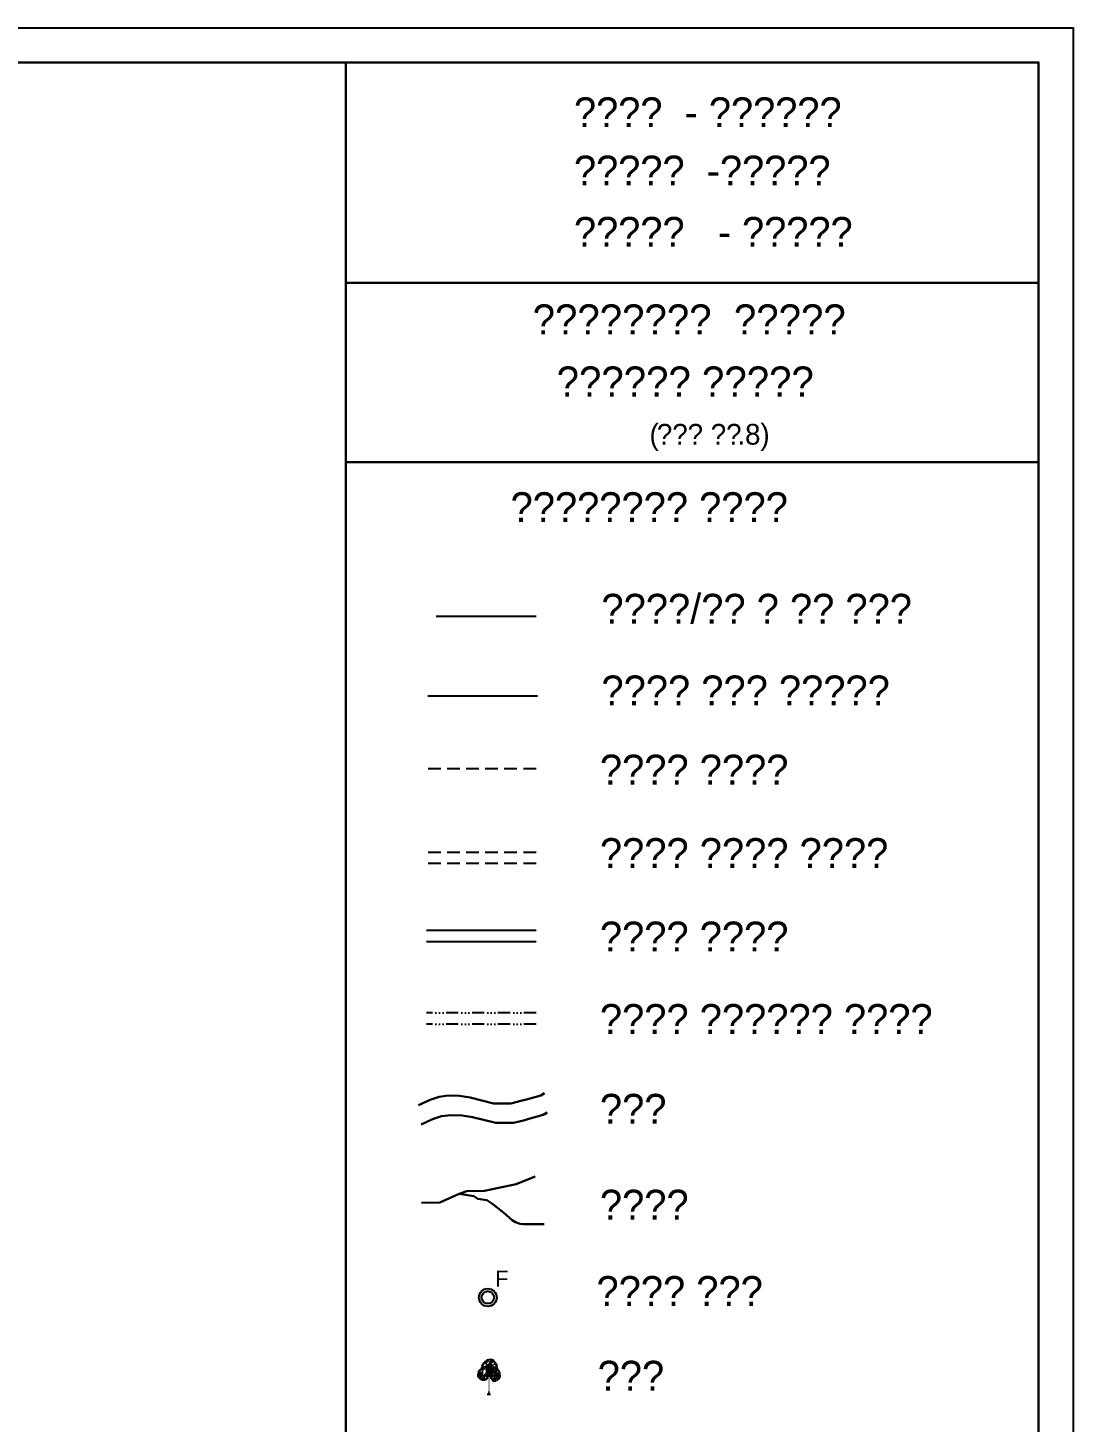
# Model space of a CAD drawing. Header units: millimetres. Extents: x -7906370 to 58235770, y -60992620 to 60.
# Drawn here: x 3139.4 to 3345.1, y -217.9 to 56.4 of the extents above; entities that cross this region are included whole.
import ezdxf

# ---------------------------------------------------------------- set-up
doc = ezdxf.new("R2010")
doc.units = ezdxf.units.MM
for name, pattern in [('ACAD_ISO02W100', [15, 12, -3]), ('ACAD_ISO14W100', [24, 12, -3, 0, -3, 0, -3, 0, -3]), ('DASHED', [0.75, 0.5, -0.25])]:
    doc.linetypes.add(name, pattern=pattern)
for name, color, linetype in [('Legend', 250, 'Continuous'), ('Sym_F', 250, 'Continuous'), ('Sym_Tree', 92, 'Continuous')]:
    doc.layers.add(name, color=color, linetype=linetype)
doc.layers.add('Sym_Title', color=1, linetype='ACAD_ISO02W100', lineweight=25)
doc.styles.get("Standard").update_dxf_attribs({"font": 'SakalBharati.ttf'})

msp = doc.modelspace()

# ---------------------------------------------------------------- hatches: boundary and pattern name
at = {"layer": 'Sym_F'}
h = msp.add_hatch(color=256, dxfattribs=at)
h.paths.add_polyline_path([(3228.18, -193.38, 1), (3231.71, -193.38, 1)])
h.paths.add_polyline_path([(3231.15, -193.38, -1), (3228.73, -193.38, -1)], flags=16)

# ---------------------------------------------------------------- linework, layer by layer
at = {"layer": 'Legend'}
for p, q in [((3239.46, -59.38), (3219.78, -59.38)), ((3239.74, -75.07), (3218.16, -75.07))]:
    msp.add_line(p, q, dxfattribs=at)
msp.add_lwpolyline([(2273.35, 56.43), (3345.13, 56.43), (3345.13, -656.99), (2273.35, -656.99)], close=True, dxfattribs=at)
at = {"layer": 'Legend', "lineweight": 30}
msp.add_lwpolyline([(3223.96, -650.2), (2280.14, -650.2), (2280.14, 49.64), (3223.96, 49.64), (3338.34, 49.64), (3338.34, 6.28), (3338.34, -29.04), (3338.34, -46.5), (3338.34, -53.9), (3338.34, -66.01), (3338.34, -512.91), (3338.34, -573.87), (3338.34, -614.83), (3338.34, -650.2)], close=True, dxfattribs=at)
for points in [[(3202.04, 49.64), (3202.04, 6.28), (3202.04, -29.04), (3202.04, -66.01), (3202.04, -512.91), (3202.04, -573.87), (3202.04, -614.83), (3202.04, -650.2)], [(3202.04, 6.28), (3338.34, 6.28)], [(3202.04, -29.04), (3338.34, -29.04)], [(3216.91, -174.76), (3220.52, -174.69), (3222.39, -173.85), (3224.28, -173), (3225.83, -172.43), (3229.28, -172.38), (3235.56, -171.08), (3239.3, -169.59)], [(3224.28, -173), (3227.23, -173.46), (3227.98, -174), (3229.76, -174.25), (3230.96, -174.99), (3233.09, -176.7), (3234.73, -178.16), (3235.39, -178.54), (3236.34, -178.88), (3236.97, -178.98), (3241.07, -178.95)]]:
    msp.add_lwpolyline(points, dxfattribs=at)
at = {"layer": 'Legend', "linetype": 'DASHED', "ltscale": 5, "flags": 128}
for points in [[(3239.44, -89.39), (3217.86, -89.39)], [(3239.44, -105.82), (3217.86, -105.82)], [(3239.44, -108.01), (3217.86, -108.01)]]:
    msp.add_lwpolyline(points, dxfattribs=at)
at = {"layer": 'Legend', "ltscale": 5, "flags": 128}
for points in [[(3239.44, -121.18), (3217.86, -121.18)], [(3239.44, -123.37), (3217.86, -123.37)]]:
    msp.add_lwpolyline(points, dxfattribs=at)
at = {"layer": 'Legend', "linetype": 'ACAD_ISO14W100', "ltscale": 0.2, "flags": 128}
for points in [[(3239.44, -137.4), (3217.86, -137.4)], [(3239.44, -139.6), (3217.86, -139.6)]]:
    msp.add_lwpolyline(points, dxfattribs=at)
at = {"layer": 'Legend', "color": 5, "lineweight": 30}
for points in [[(3216.32, -155.51), (3218.58, -154.48), (3220.35, -153.87), (3222.18, -153.65), (3224.4, -153.71), (3226.45, -154.06), (3231.05, -155.18), (3233.08, -155.18), (3234.5, -155.18), (3236.72, -154.62), (3237.53, -154.42), (3240.37, -153.63), (3241.12, -153.15)], [(3216.82, -159.35), (3219.08, -158.31), (3220.85, -157.71), (3222.67, -157.48), (3224.9, -157.55), (3226.95, -157.9), (3231.55, -159.02), (3233.58, -159.02), (3234.99, -159.02), (3237.22, -158.46), (3238.03, -158.26), (3240.87, -157.46), (3241.62, -156.99)]]:
    msp.add_lwpolyline(points, dxfattribs=at)
at = {"layer": 'Sym_F'}
for major_axis in [(1.76, 0), (1.21, 0)]:
    msp.add_ellipse((3229.94, -193.38), major_axis=major_axis, ratio=1, dxfattribs=at)
at = {"layer": 'Sym_Tree'}
for p, q in [((3230.41, -205.61), (3230.18, -205.63)), ((3229.81, -212.38), (3230.46, -212.38))]:
    msp.add_line(p, q, dxfattribs=at)
at = {"layer": 'Sym_Tree', "color": 82, "const_width": 0.8}
for points in [[(3230.29, -208.7), (3230.39, -206.09)], [(3229.2, -208.47), (3229.54, -208.95)], [(3229.72, -208.58), (3230.06, -209.07)], [(3229.86, -209.07), (3229.96, -206.46)], [(3229.95, -209.08), (3230.05, -206.47)], [(3230.62, -209.13), (3230.73, -206.52)], [(3231.54, -208.7), (3231.05, -209.03)], [(3231.16, -208.49), (3231.5, -208.97)]]:
    msp.add_lwpolyline(points, dxfattribs=at)
at = {"layer": 'Sym_Tree', "color": 34}
msp.add_lwpolyline([(3230.18, -212.38, 0.48, 0.16, 0), (3230.18, -211.72, 0.16, 0.16, 0), (3230.18, -209.05, 0.16, 0.16, 0)], format="xyseb", dxfattribs=at)
at = {"layer": 'Sym_Tree', "color": 82}
msp.add_open_spline([(3229.96, -209.16), (3229.81, -209.32), (3229.58, -209.57), (3229.13, -209.67), (3228.74, -209.65), (3228.41, -209.32), (3227.94, -208.92), (3228.15, -208.32), (3228.16, -207.72), (3228.85, -207.38), (3228.87, -206.56), (3229.39, -206.03), (3229.8, -205.67), (3230.08, -205.64), (3230.18, -205.63)], degree=3, knots=[0, 0, 0, 0, 0.357151, 0.545743, 0.741494, 0.970117, 1.319935, 1.641608, 1.935314, 2.250626, 2.755061, 3.137005, 3.457298, 3.618487, 3.618487, 3.618487, 3.618487], dxfattribs=at)
at = {"layer": 'Sym_Tree', "color": 82, "start_tangent": (3230.178403, -212.377806), "end_tangent": (3230.178403, -212.377806)}
msp.add_spline([(3230.41, -209.16), (3230.85, -209.63), (3231.16, -209.76), (3231.52, -209.76), (3231.87, -209.56), (3232.33, -209.12), (3232.34, -208.54), (3232.28, -208.01), (3231.92, -207.57), (3231.7, -206.69), (3231.34, -206.1), (3230.92, -205.71), (3230.41, -205.61)], degree=3, dxfattribs=at)
at = {"layer": 'Sym_Tree', "color": 82}
for points in [[(3230.18, -205.63), (3229.47, -205.97), (3229.17, -206.23), (3229.01, -206.51)], [(3229.2, -206.28), (3229.27, -206.24), (3230.18, -205.63), (3229.98, -205.66)], [(3229.26, -206.41), (3229.61, -206.49), (3229.58, -206.03), (3230.31, -205.74)], [(3229.58, -206.03), (3230.31, -205.74), (3229.58, -206.03), (3229.35, -206.13)], [(3229.77, -205.83), (3229.8, -205.72), (3229.62, -205.84), (3229.47, -205.97)], [(3230.64, -205.63), (3230.05, -206.02), (3229.58, -206.03), (3230.18, -205.63)], [(3229.58, -206.03), (3230.18, -205.63), (3230.39, -205.63), (3230.26, -205.78)], [(3230.18, -205.63), (3229.98, -205.66), (3229.79, -205.72), (3229.62, -205.84)], [(3229.79, -205.72), (3229.62, -205.84), (3229.9, -205.7), (3229.98, -205.66)], [(3229.95, -205.69), (3229.9, -205.7), (3229.62, -205.84), (3229.77, -205.83)], [(3229.95, -205.69), (3229.77, -205.83), (3229.78, -205.76), (3229.62, -205.84)], [(3229.62, -205.84), (3229.77, -205.83), (3229.88, -205.72), (3229.9, -205.7)], [(3229.78, -205.76), (3229.62, -205.84), (3229.77, -205.83), (3229.8, -205.72)], [(3229.72, -206.24), (3230, -206.01), (3230.64, -205.63), (3230.81, -206.51)], [(3229.88, -205.72), (3229.88, -205.72), (3229.95, -205.69), (3229.77, -205.83)], [(3229.88, -205.72), (3229.9, -205.7), (3229.78, -205.73), (3229.77, -205.83)], [(3229.78, -205.73), (3229.77, -205.83), (3229.9, -205.7), (3229.86, -205.72)], [(3229.9, -205.7), (3229.98, -205.66), (3229.78, -205.73), (3229.98, -205.66)], [(3229.78, -205.73), (3229.98, -205.66), (3229.95, -205.69), (3229.9, -205.7)], [(3229.9, -205.7), (3229.86, -205.72), (3229.88, -205.72)], [(3230.64, -205.63), (3230.81, -206.51), (3230.06, -206.49), (3230.03, -206.03)], [(3231.01, -205.77), (3230.83, -205.68), (3230.03, -206.04), (3230.04, -206.08)], [(3230.18, -205.63), (3230.41, -205.61), (3230.64, -205.63), (3230.05, -206.02)], [(3230.39, -205.63), (3230.26, -205.78), (3230.12, -205.82), (3230.23, -205.71)], [(3230.12, -205.82), (3230.14, -205.76), (3230.23, -205.71), (3230.18, -205.63)], [(3230.12, -205.82), (3230.23, -205.71), (3230.26, -205.78), (3230.12, -205.82)], [(3230.26, -205.78), (3230.12, -205.82), (3230.14, -205.76), (3230.23, -205.71)], [(3230.23, -205.71), (3230.18, -205.63), (3230.39, -205.63), (3230.23, -205.71)], [(3230.39, -205.63), (3230.23, -205.71), (3230.41, -205.61), (3230.64, -205.63)], [(3231.47, -206.35), (3231.22, -206.09), (3230.64, -205.63), (3230.36, -206.49)], [(3230.64, -205.63), (3230.36, -206.49), (3231.09, -206.56), (3231.18, -206.11)], [(3230.45, -205.73), (3230.38, -205.68), (3230.57, -205.78), (3230.38, -205.68)], [(3230.57, -205.78), (3230.38, -205.68), (3230.41, -205.72), (3230.45, -205.73)], [(3230.41, -205.61), (3230.64, -205.63), (3230.91, -205.73), (3230.83, -205.68)], [(3230.46, -205.74), (3230.5, -205.76), (3230.47, -205.76)], [(3231.45, -206.52), (3231.09, -206.56), (3231.18, -206.11), (3230.5, -205.72)], [(3231.18, -206.11), (3230.5, -205.72), (3231.19, -206.11), (3231.4, -206.23)], [(3230.64, -205.63), (3231.3, -206.06), (3231.57, -206.36), (3231.69, -206.66)], [(3231.52, -206.4), (3231.47, -206.35), (3230.64, -205.63), (3230.83, -205.68)], [(3230.64, -205.63), (3230.83, -205.68), (3231.01, -205.77), (3231.17, -205.91)], [(3231.01, -205.77), (3231.17, -205.91), (3230.91, -205.73), (3230.83, -205.68)], [(3230.87, -205.72), (3230.91, -205.73), (3231.17, -205.91), (3231.03, -205.88)], [(3230.93, -205.76), (3230.93, -205.76), (3230.87, -205.72), (3231.03, -205.88)], [(3230.87, -205.72), (3231.03, -205.88), (3231.02, -205.82), (3231.17, -205.91)], [(3231.17, -205.91), (3231.03, -205.88), (3230.92, -205.75), (3230.91, -205.74)], [(3230.92, -205.75), (3230.91, -205.74), (3231.02, -205.78), (3231.03, -205.88)], [(3231.02, -205.78), (3231.03, -205.88), (3230.91, -205.74), (3230.95, -205.76)], [(3228.31, -207.93), (3228.15, -208.13), (3228.05, -208.73), (3228.87, -208.8)], [(3228.11, -208.54), (3228.05, -208.73), (3228.15, -208.14), (3228.07, -208.54)], [(3228.07, -208.92), (3228.13, -208.97), (3228.15, -208.14), (3228.22, -208.2)], [(3228.15, -208.14), (3228.07, -208.54), (3228.22, -208.2), (3228.23, -208.18)], [(3228.15, -208.14), (3228.22, -208.2), (3228.11, -208.54)], [(3228.27, -207.75), (3228.2, -207.88), (3228.16, -208.03), (3228.15, -208.13)], [(3228.45, -207.76), (3228.47, -208.36), (3228.15, -208.12), (3228.47, -208.36)], [(3228.16, -208.03), (3228.15, -208.13), (3228.33, -208.21), (3228.52, -207.85)], [(3228.15, -208.12), (3228.47, -208.36), (3228.63, -207.93), (3228.52, -207.85)], [(3228.27, -207.96), (3228.27, -207.96), (3228.31, -207.93), (3228.15, -208.13)], [(3228.27, -207.96), (3228.17, -208.01), (3228.24, -207.98), (3228.23, -207.86)], [(3228.24, -207.98), (3228.23, -207.86), (3228.21, -207.99), (3228.17, -208.01)], [(3228.21, -207.99), (3228.17, -208.01), (3228.17, -208.04), (3228.26, -207.94)], [(3228.17, -208.04), (3228.26, -207.94), (3228.26, -207.94)], [(3228.19, -208.07), (3228.19, -208.07), (3228.27, -207.96), (3228.17, -208.01)], [(3228.42, -207.79), (3228.34, -207.77), (3228.23, -207.86), (3228.19, -208.07)], [(3228.23, -207.86), (3228.19, -208.07), (3228.28, -207.94), (3228.31, -207.83)], [(3228.28, -208.01), (3228.28, -207.94), (3228.19, -208.07)], [(3228.51, -207.68), (3228.44, -207.69), (3228.27, -207.75), (3228.2, -207.88)], [(3228.26, -208.24), (3228.29, -208.17), (3228.21, -209.13), (3228.35, -209.22)], [(3228.24, -208.12), (3228.62, -208.03), (3228.26, -208.08), (3228.22, -208.2)], [(3228.26, -208.08), (3228.22, -208.2), (3228.25, -208.4), (3228.34, -208.26)], [(3228.22, -208.2), (3228.23, -208.18), (3228.87, -208.8), (3228.72, -208.66)], [(3228.31, -207.83), (3228.34, -207.77), (3228.23, -207.86), (3228.27, -207.75)], [(3228.23, -207.86), (3228.27, -207.75), (3228.28, -208.01), (3228.28, -207.94)], [(3228.34, -208.26), (3228.35, -208.32), (3228.24, -208.12), (3228.62, -208.03)], [(3228.25, -208.4), (3228.34, -208.26), (3228.26, -208.24), (3228.29, -208.17)], [(3228.26, -207.94), (3228.26, -207.94), (3228.27, -207.96)], [(3228.37, -207.78), (3228.95, -207.59), (3228.27, -207.75), (3228.33, -207.69)], [(3228.27, -207.75), (3228.33, -207.69), (3228.38, -207.65), (3228.44, -207.59)], [(3228.42, -207.82), (3228.28, -207.94), (3228.49, -207.79), (3228.45, -207.76)], [(3228.28, -207.94), (3228.31, -207.83), (3228.42, -207.79)], [(3228.33, -208.21), (3228.52, -207.85), (3228.42, -207.82), (3228.28, -207.94)], [(3228.42, -207.79), (3228.42, -207.79), (3228.31, -207.83), (3228.34, -207.77)], [(3228.47, -208.36), (3228.47, -208.36), (3228.39, -208.57), (3228.33, -208.21)], [(3228.39, -208.57), (3228.33, -208.21), (3228.72, -208.66), (3228.45, -208.4)], [(3228.44, -207.6), (3228.38, -207.65), (3228.34, -207.69), (3228.42, -207.67)], [(3228.34, -207.69), (3228.42, -207.67), (3228.44, -207.69), (3228.51, -207.68)], [(3228.47, -207.78), (3228.52, -207.74), (3228.42, -207.79), (3228.34, -207.77)], [(3228.49, -208.38), (3228.35, -208.32), (3228.34, -208.26), (3228.35, -208.32)], [(3228.45, -208.4), (3228.53, -208.43), (3228.49, -208.38), (3228.35, -208.32)], [(3228.49, -207.79), (3228.45, -207.76), (3228.37, -207.78), (3228.95, -207.59)], [(3228.38, -207.65), (3228.44, -207.59), (3228.5, -207.54), (3228.53, -207.66)], [(3228.5, -207.54), (3228.53, -207.66), (3228.44, -207.69), (3228.38, -207.65)], [(3228.44, -207.69), (3228.38, -207.65), (3228.44, -207.59), (3228.45, -207.65)], [(3228.38, -207.65), (3228.44, -207.65), (3228.44, -207.6), (3228.38, -207.65)], [(3228.44, -207.65), (3228.44, -207.65), (3228.38, -207.65), (3228.44, -207.65)], [(3228.47, -207.61), (3228.42, -207.67), (3228.62, -207.44)], [(3228.53, -207.66), (3228.44, -207.65), (3228.47, -207.61), (3228.42, -207.67)], [(3228.44, -207.59), (3228.45, -207.65), (3228.44, -207.6), (3228.47, -207.61)], [(3228.44, -207.6), (3228.47, -207.61), (3228.44, -207.65)], [(3228.44, -207.69), (3228.51, -207.68), (3228.53, -207.66), (3228.44, -207.65)], [(3228.51, -207.68), (3228.51, -207.68), (3228.51, -207.68), (3228.44, -207.69)], [(3228.63, -207.93), (3228.53, -207.73), (3228.45, -207.76), (3228.47, -208.36)], [(3228.53, -207.73), (3228.53, -207.84), (3228.45, -207.76), (3228.53, -207.73)], [(3228.45, -207.76), (3228.53, -207.73), (3228.52, -207.83), (3228.45, -207.79)], [(3228.52, -207.83), (3228.45, -207.79), (3228.52, -207.83), (3228.53, -207.74)], [(3228.6, -208.02), (3228.51, -207.98), (3228.6, -208.02), (3228.45, -207.97)], [(3228.6, -208.02), (3228.45, -207.97), (3228.6, -208.02), (3228.47, -208.36)], [(3228.77, -208.22), (3228.55, -208.44), (3228.45, -208.4), (3228.53, -208.43)], [(3228.72, -208.66), (3228.45, -208.4), (3228.47, -208.36), (3228.72, -208.52)], [(3229.12, -207.5), (3229.01, -208.7), (3228.47, -208.36), (3228.75, -207.78)], [(3229.01, -208.7), (3228.47, -208.36), (3228.51, -207.68), (3228.75, -207.63)], [(3228.52, -207.83), (3228.53, -207.74), (3228.47, -207.78), (3228.52, -207.74)], [(3228.47, -208.36), (3228.75, -207.78), (3228.71, -208.6), (3228.71, -208.92)], [(3228.6, -208.02), (3228.47, -208.36), (3228.52, -207.85), (3228.63, -207.93)], [(3228.63, -207.93), (3228.69, -208.06), (3228.47, -208.36), (3228.62, -208.03)], [(3228.47, -208.36), (3228.62, -208.03), (3228.6, -208.02), (3228.51, -207.98)], [(3228.87, -208.8), (3228.72, -208.66), (3228.99, -208.22), (3228.47, -208.36)], [(3228.99, -208.22), (3228.47, -208.36), (3228.47, -208.36)], [(3228.47, -208.36), (3228.47, -208.36), (3228.77, -208.22), (3228.55, -208.44)], [(3228.47, -208.36), (3228.72, -208.52), (3228.47, -208.36), (3228.63, -208.34)], [(3228.47, -208.36), (3228.63, -208.34), (3228.47, -208.36)], [(3229.01, -208.7), (3228.71, -208.6), (3229.01, -208.7), (3228.47, -208.36)], [(3228.5, -207.54), (3228.51, -207.57), (3228.62, -207.44), (3228.76, -207.35)], [(3228.62, -207.44), (3228.62, -207.44), (3228.5, -207.54), (3228.51, -207.57)], [(3228.77, -207.5), (3228.76, -207.35), (3228.51, -207.68)], [(3228.62, -207.44), (3228.76, -207.35), (3228.51, -207.68), (3228.51, -207.57)], [(3228.51, -207.68), (3228.51, -207.57), (3228.57, -207.65), (3228.76, -207.35)], [(3228.51, -207.68), (3228.75, -207.63), (3228.93, -207.48), (3228.75, -207.63)], [(3228.51, -207.68), (3228.51, -207.68), (3228.51, -207.68)], [(3228.51, -207.68), (3228.51, -207.68), (3228.51, -207.68)], [(3228.63, -207.93), (3228.52, -207.85), (3228.63, -207.93), (3228.51, -207.98)], [(3228.63, -207.93), (3228.51, -207.98), (3228.63, -207.93), (3228.69, -208.06)], [(3228.52, -207.85), (3228.57, -207.81), (3228.53, -207.73), (3228.53, -207.84)], [(3228.52, -207.85), (3228.63, -207.93), (3228.52, -207.85), (3228.57, -207.81)], [(3228.74, -207.66), (3228.75, -207.78), (3228.63, -207.93), (3228.53, -207.73)], [(3228.57, -207.65), (3228.76, -207.35), (3228.77, -207.5), (3228.88, -207.5)], [(3228.76, -207.56), (3228.77, -207.5), (3228.57, -207.65), (3228.76, -207.56)], [(3228.57, -207.65), (3228.76, -207.56), (3228.77, -207.5), (3228.59, -207.62)], [(3228.77, -207.5), (3228.59, -207.62), (3228.76, -207.56), (3228.77, -207.5)], [(3228.62, -207.44), (3228.76, -207.35), (3228.87, -207.06), (3228.83, -207.06)], [(3228.75, -207.26), (3228.75, -207.25), (3228.62, -207.44), (3228.76, -207.35)], [(3228.75, -207.78), (3228.74, -207.66), (3228.65, -207.97), (3228.63, -207.93)], [(3228.65, -207.97), (3228.63, -207.93), (3228.79, -207.93), (3228.74, -208)], [(3228.69, -208.06), (3228.74, -208), (3228.75, -207.78), (3228.74, -207.66)], [(3228.73, -208.14), (3228.82, -208.19), (3228.69, -208.06), (3228.74, -208)], [(3228.88, -207.99), (3228.74, -208), (3228.73, -208.14), (3228.82, -208.19)], [(3228.77, -208.22), (3228.73, -208.14), (3228.74, -208), (3228.82, -208.19)], [(3229.01, -208.7), (3228.85, -208.71), (3228.77, -208.22), (3228.73, -208.14)], [(3228.79, -207.93), (3228.75, -207.78), (3228.75, -207.78), (3228.74, -207.66)], [(3228.75, -207.78), (3228.74, -207.66), (3228.74, -207.66), (3228.84, -207.67)], [(3228.74, -207.66), (3228.84, -207.67), (3228.74, -207.66), (3228.75, -207.78)], [(3228.79, -207.93), (3228.74, -208), (3229.01, -208.7), (3228.85, -208.71)], [(3228.74, -208), (3228.82, -208.19), (3228.88, -207.99), (3228.74, -208)], [(3228.74, -208), (3228.82, -208.19), (3228.74, -208), (3228.82, -208.19)], [(3228.79, -207.39), (3228.76, -207.35), (3228.75, -207.26), (3228.75, -207.25)], [(3228.93, -207.48), (3228.75, -207.63), (3228.75, -207.78), (3228.75, -207.63)], [(3229.12, -207.5), (3228.93, -207.48), (3228.79, -207.93), (3228.75, -207.78)], [(3228.75, -207.78), (3228.75, -207.63), (3228.77, -207.5)], [(3228.77, -207.5), (3228.77, -207.5), (3228.77, -207.5), (3228.76, -207.35)], [(3228.76, -207.56), (3228.77, -207.5), (3228.79, -207.39), (3228.76, -207.35)], [(3228.77, -207.5), (3228.88, -207.5), (3228.76, -207.56), (3228.77, -207.5)], [(3229.07, -206.85), (3228.87, -207.06), (3228.93, -207.48), (3228.77, -207.5)], [(3228.77, -207.32), (3228.79, -207.39), (3228.87, -207.06), (3228.92, -207.24)], [(3228.81, -207.15), (3228.78, -207.2), (3228.77, -207.32), (3228.79, -207.39)], [(3228.93, -207.48), (3228.77, -207.5), (3229.21, -207.52), (3229.69, -207.52)], [(3228.77, -207.5), (3228.77, -207.5), (3228.77, -207.5)], [(3228.78, -207.27), (3228.79, -207.39), (3228.95, -206.8), (3228.97, -206.74)], [(3228.87, -207.06), (3228.83, -207.06), (3228.81, -207.15), (3228.78, -207.2)], [(3228.81, -207.15), (3228.87, -207.06), (3228.78, -207.27), (3228.79, -207.39)], [(3228.87, -207.06), (3228.92, -207.24), (3228.81, -207.15), (3228.87, -207.06)], [(3228.89, -206.88), (3228.83, -207.06), (3229.08, -206.54), (3229.04, -206.53)], [(3228.95, -206.66), (3228.9, -206.81), (3228.89, -206.88), (3228.83, -207.06)], [(3228.93, -206.8), (3228.95, -206.75), (3228.83, -207.06), (3228.86, -207.06)], [(3228.89, -206.97), (3228.83, -207.06), (3228.9, -206.81), (3228.95, -206.8)], [(3228.88, -207), (3228.9, -206.9), (3228.89, -206.97), (3228.83, -207.06)], [(3228.83, -207.06), (3228.86, -207.06), (3228.88, -206.99), (3228.89, -206.97)], [(3229.17, -206.23), (3229.01, -206.51), (3228.93, -206.8), (3228.87, -207.06)], [(3229.29, -206.64), (3229.04, -206.53), (3229.07, -206.85), (3228.87, -207.06)], [(3228.93, -206.8), (3228.87, -207.06), (3229.23, -206.92), (3229.29, -206.64)], [(3228.92, -206.82), (3228.95, -206.66), (3228.88, -207), (3228.9, -206.9)], [(3228.88, -206.99), (3228.89, -206.97), (3228.9, -206.9), (3228.95, -206.75)], [(3228.9, -206.81), (3228.95, -206.8), (3228.95, -206.66), (3228.9, -206.81)], [(3228.95, -206.65), (3229.01, -206.51), (3228.92, -206.82), (3228.95, -206.66)], [(3228.95, -206.8), (3228.97, -206.74), (3228.93, -206.8), (3228.95, -206.75)], [(3228.93, -207.48), (3229.46, -207.43), (3229.07, -206.85), (3229.32, -207.22)], [(3229.07, -206.85), (3229.32, -207.22), (3229.46, -207.43), (3228.93, -207.48)], [(3229.53, -207.08), (3229.46, -207.43), (3228.93, -207.48), (3229.46, -207.43)], [(3229.46, -207.43), (3228.93, -207.48), (3229.21, -207.52)], [(3229.12, -207.5), (3229.4, -207.68), (3229.12, -207.5), (3228.93, -207.48)], [(3229.29, -206.64), (3229.14, -206.3), (3229.01, -206.51), (3228.95, -206.75)], [(3229.01, -206.51), (3228.95, -206.75), (3229.07, -206.85), (3229.29, -206.64)], [(3228.95, -206.75), (3228.98, -206.59), (3229.01, -206.51), (3228.98, -206.59)], [(3229.01, -206.51), (3228.98, -206.59), (3228.95, -206.65), (3229.01, -206.51)], [(3228.95, -206.65), (3228.95, -206.65), (3228.95, -206.75), (3228.98, -206.59)], [(3229.08, -206.54), (3229.04, -206.53), (3229.33, -206.14), (3229.47, -205.97)], [(3229.07, -206.85), (3229.29, -206.64), (3229.29, -206.64), (3229.04, -206.53)], [(3229.59, -206.88), (3229.95, -206.87), (3229.53, -207.08), (3229.07, -206.85)], [(3229.53, -207.08), (3229.07, -206.85), (3229.53, -207.08), (3229.46, -207.43)], [(3229.4, -207.68), (3229.44, -207.52), (3229.12, -207.5), (3229.4, -207.68)], [(3229.23, -206.92), (3229.29, -206.64), (3229.29, -206.64), (3229.14, -206.3)], [(3229.27, -206.24), (3229.23, -206.2), (3229.16, -206.34), (3229.17, -206.38)], [(3229.16, -206.34), (3229.17, -206.38), (3229.2, -206.28), (3229.27, -206.24)], [(3229.33, -206.14), (3229.47, -205.97), (3229.17, -206.23), (3229.33, -206.14)], [(3229.29, -206.64), (3229.17, -206.38), (3229.25, -206.24), (3229.58, -206.03)], [(3229.17, -206.23), (3229.33, -206.14), (3229.27, -206.24), (3229.23, -206.2)], [(3229.25, -206.32), (3229.19, -206.34), (3229.17, -206.38), (3229.25, -206.32)], [(3229.17, -206.38), (3229.25, -206.32), (3230.03, -206.67), (3230.3, -206.78)], [(3229.25, -206.32), (3229.25, -206.27), (3229.25, -206.32), (3229.19, -206.34)], [(3229.21, -207.52), (3229.69, -207.52), (3230.23, -207.16), (3230.33, -206.8)], [(3229.21, -207.52), (3229.21, -207.52), (3229.4, -207.68), (3229.44, -207.52)], [(3229.25, -206.24), (3229.58, -206.03), (3229.61, -206.49), (3229.25, -206.32)], [(3229.51, -206.08), (3229.58, -206.03), (3229.25, -206.32), (3229.25, -206.27)], [(3229.61, -206.49), (3229.25, -206.32), (3229.26, -206.41), (3229.61, -206.49)], [(3229.55, -206.01), (3229.35, -206.13), (3229.27, -206.24), (3229.55, -206.01)], [(3229.58, -206.03), (3229.35, -206.13), (3229.3, -206.28), (3229.35, -206.31)], [(3229.3, -206.28), (3229.35, -206.31), (3229.51, -206.08), (3229.58, -206.03)], [(3229.47, -205.97), (3229.77, -205.83), (3229.55, -206.01), (3229.35, -206.13)], [(3230.79, -208.26), (3229.7, -208.3), (3229.58, -207.5), (3229.46, -208.7)], [(3229.62, -205.84), (3229.47, -205.97), (3229.77, -205.83), (3229.65, -205.84)], [(3229.77, -205.83), (3229.65, -205.84), (3229.47, -205.97), (3229.77, -205.83)], [(3229.59, -206.88), (3229.53, -207.08), (3229.53, -207.08), (3229.59, -206.88)], [(3230.03, -206.67), (3230.3, -206.78), (3229.59, -206.88), (3229.95, -206.87)], [(3230.81, -206.51), (3230.06, -206.49), (3229.74, -206.64), (3229.63, -206.38)], [(3229.98, -207.08), (3230.04, -206.88), (3230.79, -208.26), (3229.7, -208.3)], [(3230.04, -206.08), (3230.05, -206.02), (3229.72, -206.24), (3230, -206.01)], [(3230.81, -206.51), (3230.06, -206.49), (3230.04, -206.88), (3229.98, -207.08)], [(3230.03, -206.04), (3230.04, -206.08), (3230.05, -206.02)], [(3230.06, -206.49), (3230.03, -206.03), (3230.81, -206.51), (3230.06, -206.49)], [(3230.05, -206.02), (3230.05, -206.02), (3230.04, -206.08), (3230.05, -206.02)], [(3230.69, -207.16), (3230.79, -206.8), (3230.81, -206.51), (3230.06, -206.49)], [(3231.1, -207.15), (3231.07, -206.94), (3230.15, -208.22), (3231.22, -208.4)], [(3230.15, -208.22), (3231.22, -208.4), (3231.45, -207.62), (3231.41, -208.82)], [(3230.39, -207.14), (3230.34, -206.77), (3230.36, -206.49), (3231.09, -206.56)], [(3231.36, -207.63), (3230.88, -207.56), (3230.39, -207.14), (3230.34, -206.77)], [(3231.09, -206.56), (3231.18, -206.11), (3230.36, -206.49), (3231.09, -206.56)], [(3230.36, -206.49), (3231.09, -206.56), (3231.07, -206.94), (3231.1, -207.15)], [(3230.36, -206.49), (3231.09, -206.56), (3231.39, -206.74), (3231.54, -206.51)], [(3231.54, -206.51), (3231.47, -206.43), (3230.66, -206.68), (3230.37, -206.76)], [(3230.66, -206.68), (3230.37, -206.76), (3231.07, -206.94), (3230.71, -206.89)], [(3230.91, -207.63), (3230.91, -207.63), (3230.7, -207.76), (3230.68, -207.6)], [(3231.07, -206.94), (3230.71, -206.89), (3231.1, -207.15), (3231.58, -206.98)], [(3231.64, -207.62), (3231.8, -207.66), (3231.36, -207.63), (3230.88, -207.56)], [(3231.02, -205.82), (3231.17, -205.91), (3231.03, -205.88), (3231.01, -205.77)], [(3231.03, -205.88), (3231.01, -205.77), (3231.17, -205.91), (3231.3, -206.06)], [(3231.17, -205.91), (3231.3, -206.06), (3231.03, -205.88), (3231.14, -205.9)], [(3231.03, -205.88), (3231.14, -205.9), (3231.3, -206.06), (3231.03, -205.88)], [(3231.3, -206.06), (3231.03, -205.88), (3231.22, -206.09), (3231.4, -206.23)], [(3231.07, -206.94), (3231.1, -207.15), (3231.1, -207.15), (3231.07, -206.94)], [(3231.49, -206.35), (3231.18, -206.11), (3231.09, -206.56), (3231.47, -206.43)], [(3231.09, -206.56), (3231.47, -206.43), (3231.45, -206.52), (3231.09, -206.56)], [(3231.1, -207.15), (3231.58, -206.98), (3231.1, -207.15), (3231.13, -207.51)], [(3231.1, -207.15), (3231.13, -207.51), (3231.64, -207.62), (3231.13, -207.51)], [(3231.64, -207.62), (3231.13, -207.51), (3231.58, -206.98), (3231.29, -207.32)], [(3231.58, -206.98), (3231.29, -207.32), (3231.13, -207.51), (3231.64, -207.62)], [(3231.13, -207.51), (3231.64, -207.62), (3231.36, -207.63)], [(3231.15, -207.76), (3231.14, -207.6), (3231.45, -207.62), (3231.15, -207.76)], [(3231.45, -207.62), (3231.15, -207.76), (3231.45, -207.62), (3231.64, -207.62)], [(3231.39, -206.74), (3231.54, -206.51), (3231.49, -206.35), (3231.18, -206.11)], [(3231.43, -206.38), (3231.38, -206.41), (3231.25, -206.16), (3231.18, -206.11)], [(3231.25, -206.16), (3231.18, -206.11), (3231.47, -206.43), (3231.48, -206.38)], [(3231.19, -206.11), (3231.4, -206.23), (3231.43, -206.38), (3231.38, -206.41)], [(3231.22, -206.09), (3231.4, -206.23), (3231.47, -206.35), (3231.22, -206.09)], [(3231.24, -206.66), (3231.25, -206.74), (3231.28, -206.8), (3231.24, -206.66)], [(3231.62, -206.67), (3231.65, -206.67), (3231.42, -206.25), (3231.3, -206.06)], [(3231.42, -206.25), (3231.3, -206.06), (3231.57, -206.36), (3231.42, -206.25)], [(3231.42, -207.03), (3231.39, -206.74), (3231.39, -206.74), (3231.59, -206.43)], [(3231.39, -206.74), (3231.59, -206.43), (3231.69, -206.66), (3231.72, -206.9)], [(3231.69, -206.66), (3231.72, -206.9), (3231.58, -206.98), (3231.39, -206.74)], [(3231.58, -206.98), (3231.39, -206.74), (3231.39, -206.74), (3231.65, -206.67)], [(3231.39, -206.74), (3231.65, -206.67), (3231.58, -206.98), (3231.76, -207.21)], [(3231.73, -206.95), (3231.76, -207.21), (3231.42, -207.03), (3231.39, -206.74)], [(3231.45, -207.62), (3231.41, -208.82), (3231.99, -208.56), (3231.79, -207.94)], [(3231.41, -208.82), (3231.99, -208.56), (3232.04, -207.88), (3231.8, -207.8)], [(3231.72, -208.09), (3231.76, -208.17), (3231.41, -208.82), (3231.57, -208.86)], [(3231.41, -208.82), (3231.57, -208.86), (3231.7, -208.38), (3231.75, -208.31)], [(3231.57, -206.36), (3231.42, -206.25), (3231.47, -206.35), (3231.51, -206.32)], [(3231.45, -207.62), (3231.64, -207.62), (3231.72, -208.09), (3231.79, -207.94)], [(3231.47, -206.35), (3231.51, -206.32), (3231.56, -206.47), (3231.54, -206.51)], [(3231.56, -206.47), (3231.54, -206.51), (3231.52, -206.4), (3231.47, -206.35)], [(3231.47, -206.43), (3231.48, -206.38), (3231.47, -206.43), (3231.53, -206.46)], [(3231.47, -206.43), (3231.53, -206.46), (3231.54, -206.51), (3231.47, -206.43)], [(3231.53, -208.94), (3231.7, -208.82), (3231.49, -208.35), (3231.99, -208.56)], [(3231.49, -208.35), (3231.99, -208.56), (3231.99, -208.56)], [(3232.2, -208.15), (3232.34, -208.38), (3232.36, -208.98), (3231.53, -208.94)], [(3232.25, -208.43), (3232.25, -208.41), (3231.53, -208.94), (3231.7, -208.82)], [(3231.57, -206.36), (3231.69, -206.66), (3231.73, -206.95), (3231.76, -207.21)], [(3231.58, -206.98), (3231.76, -207.21), (3231.64, -207.62), (3231.8, -207.66)], [(3232.04, -207.99), (3232.08, -207.97), (3232.16, -208), (3231.61, -207.73)], [(3232.16, -208), (3231.61, -207.73), (3232.26, -207.97), (3232.21, -207.91)], [(3231.75, -207.04), (3231.8, -207.22), (3231.62, -206.67), (3231.65, -206.67)], [(3231.76, -208.17), (3231.66, -208.35), (3231.63, -208.14), (3231.76, -208.17)], [(3231.63, -208.14), (3231.76, -208.17), (3231.75, -208.31), (3231.66, -208.35)], [(3232.04, -207.88), (3231.8, -207.8), (3231.64, -207.62), (3231.8, -207.8)], [(3231.64, -207.62), (3231.8, -207.8), (3231.79, -207.94), (3231.8, -207.8)], [(3231.7, -208.38), (3231.75, -208.31), (3231.76, -208.17), (3231.66, -208.35)], [(3231.76, -208.17), (3231.66, -208.35), (3231.76, -208.17), (3231.66, -208.35)], [(3231.75, -208.31), (3231.66, -208.35), (3231.8, -208.23), (3231.76, -208.17)], [(3231.99, -208.56), (3231.79, -207.94), (3231.72, -208.76), (3231.68, -209.08)], [(3231.72, -206.9), (3231.7, -206.74), (3231.69, -206.66), (3231.7, -206.74)], [(3231.73, -206.8), (3231.69, -206.66), (3231.74, -206.98), (3231.73, -206.81)], [(3231.82, -207.49), (3231.79, -207.55), (3231.76, -207.21), (3231.69, -207.39)], [(3231.76, -207.21), (3231.69, -207.39), (3231.8, -207.31), (3231.76, -207.21)], [(3231.98, -207.84), (3231.83, -207.52), (3231.8, -207.66), (3231.69, -207.65)], [(3231.8, -207.66), (3231.69, -207.65), (3231.8, -207.72), (3231.8, -207.66)], [(3231.73, -206.8), (3231.73, -206.8), (3231.72, -206.9), (3231.7, -206.74)], [(3231.82, -207.43), (3231.79, -207.55), (3231.71, -206.95), (3231.7, -206.89)], [(3231.71, -206.95), (3231.7, -206.89), (3231.73, -206.95), (3231.72, -206.9)], [(3231.99, -208.56), (3231.99, -208.56), (3231.7, -208.38), (3231.9, -208.63)], [(3231.7, -208.38), (3231.9, -208.63), (3232, -208.6), (3231.92, -208.62)], [(3232.04, -208.78), (3232.15, -208.43), (3231.7, -208.82), (3232, -208.6)], [(3231.76, -206.97), (3231.71, -206.95), (3231.73, -206.81), (3231.76, -206.97)], [(3231.75, -207.13), (3231.8, -207.22), (3231.76, -206.97), (3231.71, -206.95)], [(3231.79, -207.94), (3231.81, -207.83), (3231.81, -207.83), (3231.71, -207.83)], [(3231.81, -207.83), (3231.71, -207.83), (3231.81, -207.83), (3231.79, -207.94)], [(3231.73, -206.95), (3231.72, -206.9), (3231.8, -207.22), (3231.77, -207.21)], [(3231.75, -207.15), (3231.75, -207.13), (3231.74, -207.06), (3231.72, -206.9)], [(3231.72, -208.09), (3231.79, -207.94), (3231.79, -207.94), (3231.81, -207.83)], [(3231.85, -208.15), (3231.88, -208.11), (3231.72, -208.09), (3231.76, -208.17)], [(3231.74, -206.98), (3231.73, -206.81), (3231.76, -207.16), (3231.74, -207.06)], [(3231.73, -206.81), (3231.76, -206.97), (3231.75, -207.04), (3231.8, -207.22)], [(3231.76, -207.16), (3231.74, -207.06), (3231.75, -207.13), (3231.8, -207.22)], [(3231.8, -207.22), (3231.77, -207.21), (3231.75, -207.15), (3231.75, -207.13)], [(3231.95, -207.62), (3231.83, -207.52), (3231.76, -207.21), (3231.8, -207.22)], [(3231.76, -207.21), (3231.8, -207.22), (3231.8, -207.31), (3231.83, -207.37)], [(3231.8, -207.31), (3231.76, -207.21), (3231.82, -207.43), (3231.79, -207.55)], [(3231.8, -208.23), (3231.76, -208.17), (3231.79, -207.94), (3231.81, -207.83)], [(3231.8, -207.31), (3231.83, -207.37), (3231.82, -207.49), (3231.79, -207.55)], [(3231.79, -207.55), (3231.83, -207.52), (3231.85, -207.43), (3231.85, -207.42)], [(3231.8, -207.72), (3231.8, -207.66), (3231.79, -207.55), (3231.83, -207.52)], [(3231.79, -207.94), (3231.8, -207.8), (3231.8, -207.66)], [(3231.79, -207.94), (3231.81, -207.83), (3231.85, -208.15), (3231.88, -208.11)], [(3231.81, -207.83), (3231.79, -207.94), (3231.88, -208.11), (3232, -207.93)], [(3231.8, -207.66), (3231.8, -207.66), (3231.8, -207.66), (3231.83, -207.52)], [(3231.8, -207.66), (3231.83, -207.52), (3232.04, -207.88)], [(3231.8, -207.66), (3231.8, -207.66), (3231.8, -207.66)], [(3231.8, -207.72), (3231.8, -207.66), (3231.98, -207.84), (3231.8, -207.72)], [(3231.98, -207.84), (3231.8, -207.72), (3231.8, -207.66), (3231.96, -207.81)], [(3231.8, -207.66), (3231.96, -207.81), (3231.8, -207.72), (3231.8, -207.66)], [(3231.88, -208.11), (3232, -208.18), (3231.88, -208.11), (3231.8, -208.23)], [(3231.88, -208.11), (3231.8, -208.23), (3231.99, -208.56), (3231.87, -208.21)], [(3231.85, -207.43), (3231.85, -207.42), (3231.95, -207.62), (3231.83, -207.52)], [(3232.06, -207.74), (3232.05, -207.77), (3231.95, -207.62), (3231.83, -207.52)], [(3231.95, -207.62), (3231.83, -207.52), (3232.04, -207.88), (3232.05, -207.77)], [(3232.04, -207.88), (3232.05, -207.77), (3231.98, -207.84), (3231.83, -207.52)], [(3231.99, -208.56), (3231.87, -208.21), (3231.9, -208.2), (3232, -208.18)], [(3232.13, -208.47), (3232.11, -208.53), (3232.24, -208.35), (3231.87, -208.21)], [(3232.24, -208.35), (3231.87, -208.21), (3232.23, -208.3), (3232.25, -208.43)], [(3231.88, -208.11), (3232, -207.93), (3232.08, -207.97), (3231.99, -208.56)], [(3232, -208.05), (3231.88, -208.11), (3232, -208.05), (3231.95, -208)], [(3232.34, -208.36), (3231.99, -208.56), (3231.88, -208.11), (3232, -208.05)], [(3231.88, -208.11), (3232, -208.05), (3231.88, -208.11), (3232, -208.18)], [(3231.9, -208.2), (3231.99, -208.56), (3232, -208.05), (3231.88, -208.11)], [(3231.9, -208.2), (3232, -208.18), (3231.9, -208.2), (3232.05, -208.17)], [(3231.9, -208.2), (3232.05, -208.17), (3231.9, -208.2), (3231.99, -208.56)], [(3232.08, -207.81), (3232.13, -207.88), (3231.95, -207.62)], [(3231.95, -207.62), (3231.95, -207.62), (3232.06, -207.74), (3232.05, -207.77)], [(3232, -208.05), (3231.95, -208), (3232, -207.93), (3231.99, -208.03)], [(3231.97, -208.58), (3232.11, -208.53), (3232.13, -208.47), (3232.11, -208.53)], [(3232, -207.93), (3231.99, -208.03), (3232.08, -207.97), (3232.01, -207.92)], [(3232.08, -207.97), (3231.99, -208.56), (3232.34, -208.36), (3231.99, -208.56)], [(3232.21, -208.46), (3232.19, -208.39), (3232.14, -209.36), (3231.99, -209.42)], [(3231.99, -208.56), (3231.99, -208.56), (3232.04, -208.78), (3232.15, -208.43)], [(3232.08, -207.97), (3232.01, -207.92), (3232, -208.03), (3232.08, -208)], [(3232, -208.03), (3232, -207.94), (3232.06, -207.98), (3232.01, -207.93)], [(3232, -208.03), (3232.08, -208), (3232, -208.03), (3232, -207.94)], [(3232.15, -208.43), (3232, -208.05), (3232.11, -208.03), (3232.23, -208.16)], [(3232.33, -208.27), (3232.34, -208.38), (3232.15, -208.43), (3232, -208.05)], [(3232.06, -207.98), (3232.01, -207.93), (3232.11, -208), (3232.19, -207.99)], [(3232.17, -207.87), (3232.11, -207.8), (3232.06, -207.74), (3232.02, -207.85)], [(3232.06, -207.74), (3232.02, -207.85), (3232.1, -207.89), (3232.17, -207.87)], [(3232.02, -207.85), (3232.11, -207.86), (3232.08, -207.81), (3232.13, -207.88)], [(3232.1, -207.89), (3232.04, -207.88), (3232.02, -207.85), (3232.11, -207.86)], [(3232.04, -207.88), (3232.04, -207.88), (3232.04, -207.88)], [(3232.04, -207.88), (3232.04, -207.88), (3232.04, -207.88)], [(3232.04, -207.88), (3232.04, -207.88), (3232.04, -207.88), (3232.1, -207.89)], [(3232.04, -207.88), (3232.1, -207.89), (3232.26, -207.98), (3232.31, -208.12)], [(3232.2, -207.91), (3232.13, -207.88), (3232.1, -207.89), (3232.04, -207.88)], [(3232.11, -208.03), (3232.23, -208.16), (3232.04, -207.99), (3232.08, -207.97)], [(3232.11, -207.8), (3232.09, -207.86), (3232.11, -207.8), (3232.08, -207.81)], [(3232.11, -207.8), (3232.08, -207.81), (3232.11, -207.86)], [(3232.1, -207.89), (3232.17, -207.87), (3232.11, -207.8), (3232.09, -207.86)], [(3232.26, -207.97), (3232.21, -207.91), (3232.17, -207.87), (3232.11, -207.8)], [(3232.17, -207.87), (3232.11, -207.86), (3232.11, -207.8), (3232.17, -207.87)], [(3232.11, -207.8), (3232.17, -207.87), (3232.2, -207.91), (3232.13, -207.88)], [(3232.11, -207.86), (3232.11, -207.86), (3232.17, -207.87), (3232.11, -207.86)], [(3232.11, -208), (3232.19, -207.99), (3232.29, -208.09), (3232.3, -208.3)], [(3232.11, -208), (3232.11, -208), (3232.22, -208.05), (3232.19, -207.99)], [(3232.23, -208.16), (3232.22, -208.05), (3232.11, -208)], [(3232.23, -208.3), (3232.25, -208.43), (3232.2, -208.62), (3232.13, -208.47)], [(3232.2, -208.62), (3232.13, -208.47), (3232.21, -208.46), (3232.19, -208.39)], [(3232.22, -208.05), (3232.19, -207.99), (3232.29, -208.09), (3232.26, -207.98)], [(3232.24, -208.19), (3232.24, -208.19), (3232.2, -208.15), (3232.34, -208.38)], [(3232.29, -208.09), (3232.26, -207.98), (3232.22, -208.23), (3232.23, -208.16)], [(3232.29, -208.09), (3232.3, -208.3), (3232.23, -208.16), (3232.22, -208.05)], [(3232.22, -208.23), (3232.23, -208.16), (3232.3, -208.3)], [(3232.24, -208.19), (3232.33, -208.25), (3232.27, -208.21), (3232.29, -208.09)], [(3232.25, -208.16), (3232.25, -208.16), (3232.24, -208.19)], [(3232.3, -208.3), (3232.3, -208.3), (3232.24, -208.19), (3232.33, -208.25)], [(3232.31, -209.16), (3232.24, -209.21), (3232.34, -208.38), (3232.25, -208.43)], [(3232.3, -208.23), (3232.33, -208.25), (3232.33, -208.28), (3232.25, -208.16)], [(3232.33, -208.28), (3232.25, -208.16), (3232.25, -208.16)], [(3232.34, -208.38), (3232.25, -208.43), (3232.32, -208.79)], [(3232.34, -208.38), (3232.36, -208.79), (3232.25, -208.43), (3232.25, -208.41)], [(3232.26, -207.98), (3232.31, -208.12), (3232.33, -208.27), (3232.34, -208.38)], [(3232.27, -208.21), (3232.29, -208.09), (3232.3, -208.23), (3232.33, -208.25)], [(3232.32, -208.79), (3232.36, -208.98), (3232.34, -208.38), (3232.36, -208.79)], [(3228.11, -208.54), (3228.11, -208.54), (3228.11, -208.54), (3228.05, -208.73)], [(3228.05, -208.73), (3228.87, -208.8), (3228.84, -209.64), (3228.67, -209.54)], [(3228.18, -209.11), (3228.07, -208.92), (3228.05, -208.73), (3228.69, -209.46)], [(3228.05, -208.73), (3228.69, -209.46), (3228.68, -209.5), (3228.47, -209.34)], [(3228.53, -209.32), (3228.47, -209.34), (3228.05, -208.73), (3228.53, -209.32)], [(3228.05, -208.73), (3228.53, -209.32), (3228.53, -209.32), (3228.07, -208.92)], [(3228.21, -209.13), (3228.07, -208.92), (3228.08, -208.93), (3228.05, -208.73)], [(3228.08, -208.93), (3228.05, -208.73), (3228.07, -208.92), (3228.13, -208.97)], [(3228.84, -209.64), (3228.67, -209.54), (3228.18, -209.11), (3228.07, -208.92)], [(3228.53, -209.32), (3228.07, -208.92), (3228.21, -209.13), (3228.07, -208.92)], [(3228.21, -209.13), (3228.35, -209.22), (3228.67, -209.54), (3228.45, -209.36)], [(3228.53, -209.4), (3228.57, -209.25), (3228.35, -209.22), (3228.53, -209.32)], [(3228.35, -209.22), (3228.53, -209.32), (3228.69, -209.46), (3228.6, -209.41)], [(3228.47, -209.34), (3228.53, -209.32), (3228.4, -209.28), (3228.44, -209.34)], [(3228.4, -209.28), (3228.44, -209.34), (3228.44, -209.34), (3228.68, -209.5)], [(3228.44, -209.34), (3228.68, -209.5), (3228.53, -209.4), (3228.57, -209.25)], [(3228.68, -209.5), (3228.45, -209.36), (3228.44, -209.34), (3228.53, -209.32)], [(3228.44, -209.34), (3228.53, -209.32), (3228.84, -209.64), (3229.06, -209.65)], [(3228.67, -209.54), (3228.45, -209.36), (3228.47, -209.34), (3228.53, -209.32)], [(3228.64, -209.42), (3228.65, -209.44), (3228.68, -209.5), (3228.45, -209.36)], [(3228.68, -209.5), (3228.47, -209.34), (3228.53, -209.32), (3228.47, -209.34)], [(3228.53, -209.32), (3228.47, -209.34), (3228.53, -209.32), (3228.47, -209.34)], [(3228.69, -209.46), (3228.6, -209.41), (3228.68, -209.5), (3228.73, -209.45)], [(3228.68, -209.5), (3228.73, -209.45), (3228.64, -209.42), (3228.65, -209.44)], [(3229.64, -209.47), (3229.96, -209.16), (3229.01, -208.7), (3228.7, -209.43)], [(3229.01, -208.7), (3228.7, -209.43), (3229.47, -209.26), (3229.03, -209.63)], [(3228.71, -208.6), (3228.71, -208.92), (3228.71, -208.92), (3228.99, -208.94)], [(3228.71, -208.92), (3228.99, -208.94), (3229.01, -208.7), (3228.71, -208.6)], [(3228.84, -209.64), (3229.06, -209.65), (3229.26, -209.63), (3229.46, -209.57)], [(3229.13, -209.65), (3229.06, -209.65), (3228.84, -209.64), (3229.05, -209.65)], [(3229.47, -209.26), (3229.03, -209.63), (3229.62, -209.44), (3229.47, -209.26)], [(3229.03, -209.63), (3229.13, -209.63), (3229.46, -209.57), (3229.52, -209.52)], [(3229.46, -209.57), (3229.35, -209.59), (3229.08, -209.63), (3229.03, -209.57)], [(3229.08, -209.63), (3229.03, -209.57), (3229.03, -209.63), (3229.13, -209.63)], [(3229.28, -209.63), (3229.28, -209.64), (3229.06, -209.66), (3229.03, -209.63)], [(3229.06, -209.66), (3229.03, -209.63), (3229.17, -209.64), (3229.26, -209.63)], [(3229.62, -209.44), (3229.47, -209.26), (3229.52, -209.52), (3229.06, -209.65)], [(3229.52, -209.52), (3229.06, -209.65), (3229.46, -209.57), (3229.35, -209.59)], [(3229.52, -209.52), (3229.26, -209.63), (3229.16, -209.63), (3229.06, -209.65)], [(3229.16, -209.63), (3229.06, -209.65), (3229.46, -209.57), (3229.52, -209.52)], [(3229.27, -209.64), (3229.17, -209.64), (3229.13, -209.65), (3229.06, -209.65)], [(3229.17, -209.64), (3229.26, -209.63), (3229.27, -209.64), (3229.17, -209.64)], [(3229.26, -209.63), (3229.46, -209.57), (3229.64, -209.47), (3229.96, -209.16)], [(3229.46, -209.57), (3229.52, -209.52), (3229.52, -209.52), (3229.26, -209.63)], [(3229.27, -209.64), (3229.47, -209.57), (3229.54, -209.53), (3229.52, -209.52)], [(3229.46, -209.57), (3229.46, -209.57), (3229.27, -209.64), (3229.47, -209.57)], [(3229.47, -209.57), (3229.5, -209.54), (3229.28, -209.64), (3229.29, -209.59)], [(3229.28, -209.64), (3229.29, -209.59), (3229.28, -209.63), (3229.28, -209.64)], [(3229.46, -209.57), (3229.52, -209.52), (3229.63, -209.47), (3229.54, -209.53)], [(3229.63, -209.47), (3229.52, -209.52), (3229.46, -209.57)], [(3229.46, -209.57), (3229.46, -209.57), (3229.46, -209.57)], [(3229.54, -209.53), (3229.53, -209.53), (3229.47, -209.57), (3229.5, -209.54)], [(3229.63, -209.47), (3229.54, -209.53), (3229.63, -209.47), (3229.52, -209.52)], [(3229.54, -209.53), (3229.52, -209.52), (3229.54, -209.53), (3229.53, -209.53)], [(3230.43, -209.15), (3230.4, -209.12), (3230.61, -209.24), (3230.6, -209.19)], [(3230.4, -209.63), (3230.4, -209.63), (3230.4, -209.63)], [(3230.68, -209.51), (3230.41, -209.16), (3231.41, -208.82), (3231.62, -209.58)], [(3231.04, -209.72), (3230.85, -209.63), (3230.68, -209.51), (3230.41, -209.16)], [(3230.43, -209.15), (3230.43, -209.15), (3230.61, -209.24), (3230.43, -209.15)], [(3230.85, -209.63), (3230.79, -209.57), (3230.69, -209.51), (3230.78, -209.58)], [(3230.69, -209.51), (3230.78, -209.58), (3230.69, -209.51), (3230.79, -209.57)], [(3230.69, -209.51), (3230.79, -209.57), (3230.85, -209.63)], [(3230.88, -209.32), (3231.26, -209.75), (3230.71, -209.48), (3230.88, -209.32)], [(3230.71, -209.48), (3230.88, -209.32), (3230.79, -209.57), (3231.23, -209.76)], [(3231.03, -209.72), (3230.84, -209.63), (3230.78, -209.58), (3230.79, -209.57)], [(3230.78, -209.58), (3230.78, -209.58), (3230.84, -209.63), (3230.82, -209.6)], [(3230.79, -209.57), (3231.23, -209.76), (3230.85, -209.63), (3230.95, -209.67)], [(3231.26, -209.75), (3231.17, -209.74), (3230.85, -209.63), (3230.79, -209.57)], [(3230.85, -209.63), (3230.79, -209.57), (3230.79, -209.57), (3231.04, -209.72)], [(3230.79, -209.57), (3231.04, -209.72), (3231.14, -209.73), (3231.23, -209.76)], [(3231.14, -209.73), (3231.23, -209.76), (3230.85, -209.63), (3230.79, -209.57)], [(3231.45, -209.77), (3231.23, -209.76), (3231.04, -209.72), (3230.85, -209.63)], [(3230.85, -209.63), (3230.95, -209.67), (3231.21, -209.74), (3231.27, -209.68)], [(3231.41, -208.82), (3231.62, -209.58), (3230.88, -209.32), (3231.26, -209.75)], [(3231.02, -209.71), (3231.02, -209.72), (3231.23, -209.77), (3231.26, -209.75)], [(3231.23, -209.77), (3231.26, -209.75), (3231.13, -209.74), (3231.04, -209.72)], [(3231.17, -209.62), (3231.27, -209.58), (3231.18, -209.66), (3231.13, -209.6)], [(3231.18, -209.66), (3231.13, -209.6), (3231.23, -209.59), (3231.22, -209.6)], [(3231.16, -209.75), (3231.23, -209.76), (3231.45, -209.77), (3231.24, -209.76)], [(3231.54, -209.42), (3231.35, -209.5), (3231.17, -209.62), (3231.27, -209.58)], [(3231.21, -209.74), (3231.27, -209.68), (3231.26, -209.75), (3231.17, -209.74)], [(3231.44, -209.53), (3231.18, -209.66), (3231.34, -209.58), (3231.32, -209.43)], [(3231.48, -209.48), (3231.44, -209.53), (3231.44, -209.53), (3231.18, -209.66)], [(3231.18, -209.66), (3231.42, -209.55), (3231.44, -209.53), (3231.35, -209.5)], [(3231.18, -209.66), (3231.41, -209.53), (3231.35, -209.5), (3231.41, -209.53)], [(3231.23, -209.59), (3231.22, -209.6), (3231.18, -209.66), (3231.42, -209.55)], [(3231.69, -209.36), (3231.54, -209.42), (3231.19, -209.71), (3231.42, -209.55)], [(3231.19, -209.71), (3231.42, -209.55), (3231.41, -209.53), (3231.35, -209.5)], [(3231.89, -209.53), (3231.81, -209.5), (3231.45, -209.77), (3231.23, -209.76)], [(3231.45, -209.77), (3231.24, -209.76), (3231.23, -209.77), (3231.24, -209.77)], [(3231.34, -209.58), (3231.32, -209.43), (3231.54, -209.42), (3231.35, -209.5)], [(3231.35, -209.5), (3231.85, -209.17), (3231.69, -209.36), (3231.85, -209.17)], [(3231.41, -209.53), (3231.35, -209.5), (3231.48, -209.48), (3231.44, -209.53)], [(3231.35, -209.5), (3231.41, -209.53), (3231.35, -209.5), (3231.41, -209.53)], [(3231.72, -208.76), (3231.68, -209.08), (3231.68, -209.08), (3231.4, -209.07)], [(3231.68, -209.08), (3231.4, -209.07), (3231.41, -208.82), (3231.72, -208.76)], [(3231.41, -208.82), (3231.72, -208.76), (3231.41, -208.82), (3231.99, -208.56)], [(3232.36, -208.98), (3231.53, -208.94), (3231.45, -209.77), (3231.64, -209.71)], [(3231.45, -209.77), (3231.64, -209.71), (3232.18, -209.33), (3232.31, -209.17)], [(3232.18, -209.33), (3232.31, -209.17), (3232.36, -208.98), (3231.63, -209.62)], [(3232.36, -208.98), (3231.63, -209.62), (3231.63, -209.66), (3231.86, -209.53)], [(3231.7, -208.82), (3232, -208.6), (3231.99, -208.56), (3231.72, -208.68)], [(3231.99, -208.56), (3231.72, -208.68), (3231.99, -208.56), (3231.83, -208.52)], [(3231.81, -209.5), (3231.86, -209.53), (3232.36, -208.98), (3231.81, -209.5)], [(3232.36, -208.98), (3231.81, -209.5), (3231.81, -209.5), (3232.31, -209.17)], [(3231.99, -208.56), (3231.83, -208.52), (3231.99, -208.56)], [(3232, -208.6), (3231.92, -208.62), (3231.97, -208.58), (3232.11, -208.53)], [(3232.14, -209.36), (3232.31, -209.17), (3232.3, -209.17), (3232.36, -208.98)], [(3232.3, -209.17), (3232.36, -208.98), (3232.31, -209.16), (3232.24, -209.21)], [(3232.32, -208.79), (3232.32, -208.79), (3232.32, -208.79), (3232.36, -208.98)]]:
    msp.add_solid(points, dxfattribs=at)
at = {"layer": 'Sym_Tree'}
for points in [[(3230.14, -205.76), (3230.23, -205.71), (3230.12, -205.82), (3230.14, -205.76)], [(3230.91, -205.73), (3230.83, -205.68), (3231.01, -205.77), (3230.91, -205.74)], [(3230.91, -205.73), (3230.91, -205.74), (3231.01, -205.77), (3230.83, -205.68)], [(3231.01, -205.77), (3230.91, -205.74), (3230.91, -205.73), (3230.88, -205.72)], [(3230.91, -205.73), (3230.88, -205.72), (3230.91, -205.73), (3230.91, -205.74)]]:
    msp.add_solid(points, dxfattribs=at)

# ---------------------------------------------------------------- texts
at = {"layer": 'Legend'}
msp.add_text('समजुतीच्या टिपा', height=5.8702, dxfattribs=at).set_placement((3234.43, -40.81))
at = {"layer": 'Legend', "color": 7}
for s, height, p in [('सर्व्हे/गट नं ची हद्द', 5.8701, (3252.31, -60.8)), ('सर्व्हे नंबर दुरुस्ती', 5.8702, (3252.31, -76.87)), ('कच्चा रस्ता', 5.8701, (3252.01, -92.45)), ('कच्चा गाडी रस्ता', 5.8701, (3252.01, -108.87)), ('पक्का रस्ता', 5.8701, (3252.01, -125.29)), ('नविन संपादित रस्ता', 5.8701, (3252.01, -141.52)), ('नदी', 5.87, (3252.01, -159.19)), ('नाला', 5.87, (3252.01, -178.05)), ('कायम दगड', 5.87, (3251.33, -195.04)), ('झाड', 5.87, (3251.56, -211.71))]:
    msp.add_text(s, height=height, dxfattribs=at).set_placement(p)
at = {"layer": 'Sym_F', "linetype": 'Continuous'}
msp.add_text('F', height=3.17, dxfattribs=at).set_placement((3231.43, -191.25, 1863.8))
at = {"layer": 'Sym_Title', "lineweight": 25}
for s, height, p in [('मौजा  - शाहापूर', 5.8535, (3246.91, 36.9)), ('तालुका  -भंडारा', 5.8535, (3246.91, 25.44)), ('जिल्हा   - भंडारा', 5.8535, (3246.91, 13.37)), ('अभिलेखाचा  प्रकार', 5.9179, (3238.77, -3.9)), ('सविस्तर भूमापन', 5.9179, (3243.49, -16.11)), ('(', 4.07, (3261.77, -25.57)), ('शीट क्र', 4.073, (3263.22, -25.57)), ('.8)', 4.073, (3279.06, -25.57))]:
    msp.add_text(s, height=height, dxfattribs=at).set_placement(p)

doc.saveas('drawing.dxf')
